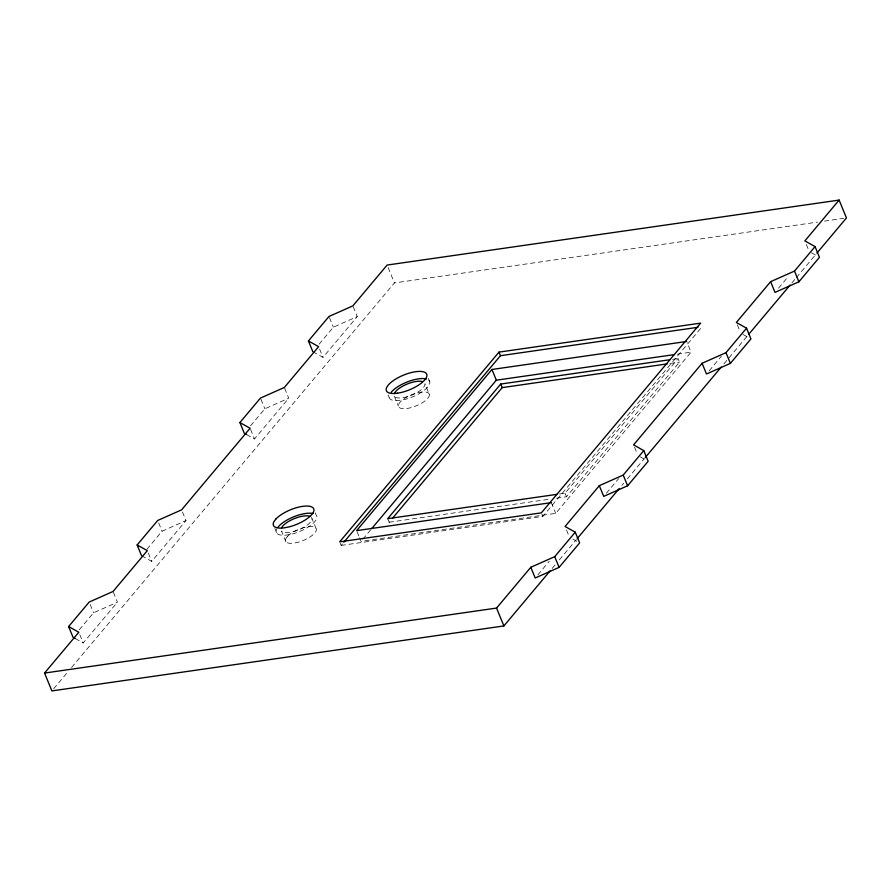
<?xml version="1.0" encoding="UTF-8"?>
<svg xmlns="http://www.w3.org/2000/svg" width="891" height="891" viewBox="0 0 891 891"><rect width="100%" height="100%" fill="white"/><g stroke="black" fill="none" stroke-linecap="round" stroke-linejoin="round"><path stroke-width="0.67" stroke-dasharray="4.46 3.34" d="M79.277 629.814L93.566 612.785L117.456 602.182L113.068 591.457M146.892 549.279L162.084 531.192L185.974 520.578L181.575 509.864M250.56 425.82L264.861 408.791L288.74 398.177L284.352 387.462M319.067 344.216L333.368 327.186L357.258 316.583L352.869 305.869M75.278 638.535L83.197 642.979L117.456 602.182M141.535 555.672L151.715 561.375L185.974 520.578M246.562 434.541L254.492 438.985L288.74 398.177M312.819 351.667L322.999 357.38L357.258 316.583M53.66 688.788L67.972 671.747M71.547 667.482L394.446 282.926L817.604 222.093M340.184 543.031L341.153 545.415L342.946 543.276M362.804 539.222L370.812 529.688M387.696 518.673L389.155 522.249L390.937 520.132M341.153 545.415L542.819 516.412L702.119 326.696M559.526 493.97L565.017 493.18L678.073 358.55L679.532 362.114L566.487 496.755L555.494 498.336M359.552 537.774L361.022 541.349L555.728 513.35L691.048 352.19L687.139 342.667M537.841 574.851L549.257 561.252M606.359 493.258L618.655 478.612M709.125 370.856L721.42 356.211M778.522 288.205L788.179 276.7M552.175 568.413L555.75 564.148M559.336 559.893L576.332 539.645M621.94 485.317L623.733 483.189M627.309 478.924L644.304 458.687M723.915 363.884L747.17 336.185M791.887 282.915L795.463 278.66M796.365 277.591L816.033 254.158M824.465 221.102L843.699 218.34M677.327 354.161L691.048 352.19M672.571 359.329L678.073 358.55M669.909 363.495L679.532 362.114M389.155 522.249L549.992 499.127M811.523 252.866L816.056 255.405M743.016 334.459L748.674 337.633M640.239 456.86L644.772 459.4M572.857 539.1L577.379 541.628M806.333 244.457L808.772 250.404M737.336 324.859L740.265 332.009M634.559 447.26L637.488 454.399M565.017 493.18L566.487 496.755M566.531 530.045L568.97 536.003M551.329 502.635L555.728 513.35M541.839 514.04L542.819 516.412M388.164 267.612L394.446 282.926M428.348 378.385L429.818 381.949M429.339 394.501A16.573 6.025 -22.3 0 0 405.249 397.965A16.573 6.025 -22.3 0 0 407.009 408.468A16.573 6.025 -22.3 0 0 429.339 394.501L424.94 383.787A16.573 6.025 -22.3 0 1 410.495 395.66A16.573 6.025 -22.3 0 1 394 395.404L398.4 406.118M388.153 394.858L389.122 397.241M329.47 317.664L333.368 327.186M319.579 349.049L322.999 357.38M357.113 531.827L359.062 536.582M315.225 512.782L316.205 515.165A21.796 7.919 -22.3 0 1 291.257 534.232L286.334 535.101A21.796 7.919 -22.3 0 1 276.811 528.898M311.482 517.337L315.871 528.051M260.952 399.268L264.861 408.791M250.583 429.451L254.492 438.985M285.933 541.828L281.545 531.114A16.573 6.025 -22.3 0 0 288.773 532.495L292.515 531.827A16.573 6.025 -22.3 0 0 312.017 518.818M274.874 528.519L276.823 533.275M158.665 522.85L162.084 531.192M148.296 553.044L151.715 561.375M90.158 604.454L93.566 612.785M79.789 634.637L83.197 642.979M428.771 380.145A21.796 7.919 -22.3 0 1 410.818 397.575A21.796 7.919 -22.3 0 1 389.467 394.913M287.47 536.404L285.922 538.498A16.573 6.025 -22.3 0 0 293.172 543.209L296.915 542.552A16.573 6.025 -22.3 0 0 314.345 533.464L315.882 531.381A16.573 6.025 -22.3 0 0 308.642 526.67L304.9 527.327A16.573 6.025 -22.3 0 0 287.47 536.404"/><path stroke-width="1.34" d="M278.215 527.004L278.838 526.158A21.796 7.919 -22.3 0 1 313.198 513.55M281.534 527.784L283.071 525.69A16.573 6.025 -22.3 0 1 309.923 516.323M75.278 638.535L73.017 637.265L68.618 626.551L89.178 602.071L113.068 591.457L147.327 550.66L137.136 544.947L157.696 520.467L181.575 509.864L250.093 428.259L239.913 422.557L260.462 398.077L284.352 387.462L318.61 346.666L308.42 340.952L328.979 316.472L352.869 305.869L387.117 265.061L839.122 200.085L846.45 217.939L816.936 253.089M550.393 570.541L503.883 625.939L51.878 690.915L44.55 673.061L78.809 632.265L68.618 626.551M498.993 352.123L339.694 541.839L541.36 512.848L700.649 323.132L498.993 352.123L500.452 355.698L343.837 542.218M686.649 341.476L491.943 369.475L356.623 530.635L551.329 502.635M371.703 528.619L496.332 380.19L674.587 354.562M669.82 359.73L500.742 384.043L387.696 518.673L556.775 494.371M392.719 518.005L502.212 387.607L667.159 363.896M44.55 673.061L496.554 608.074L530.813 567.277L554.703 556.663L575.252 532.183L565.072 526.481L599.32 485.673L623.21 475.07L643.77 450.59L633.579 444.876L702.097 363.283L725.987 352.669L746.535 328.189L736.356 322.475L770.615 281.679L794.505 271.076L815.053 246.595L804.874 240.882L839.122 200.085M577.223 538.587L619.256 488.513M645.195 457.618L721.231 367.081M748.952 334.058L790.105 285.053M530.813 567.277L535.201 577.992L559.091 567.378L579.651 542.897L575.252 532.183M599.32 485.673L603.719 496.387L627.609 485.784L648.158 461.304L643.77 450.59M702.097 363.283L706.496 373.997L730.375 363.383L750.935 338.903L746.535 328.189M770.615 281.679L775.003 292.393L798.893 281.79L819.453 257.31L815.053 246.595M500.452 355.698L697.998 327.287M246.562 434.541L244.301 433.271L239.913 422.557M794.505 271.076L798.893 281.79M725.987 352.669L730.375 363.383M623.21 475.07L627.609 485.784M500.742 384.043L502.212 387.607M491.943 369.475L496.332 380.19M554.703 556.663L559.091 567.378M496.554 608.074L503.883 625.939M308.42 340.952L312.819 351.667M137.136 544.947L141.535 555.672M394.267 393.644A16.573 6.025 -22.3 0 1 406.441 384.344A16.573 6.025 -22.3 0 1 422.356 381.526M391.182 392.229A21.796 7.919 -22.3 0 1 426.421 378.987M275.909 519.008L273.882 521.758A21.796 7.919 -22.3 0 0 283.405 527.962L288.328 527.082A21.796 7.919 -22.3 0 0 312.752 513.283A21.796 7.919 -22.3 0 0 302.172 506.411A21.796 7.919 -22.3 0 0 275.909 519.008M397.531 393.187A21.796 7.919 -22.3 0 0 426.889 374.81A21.796 7.919 -22.3 0 0 395.203 379.366A21.796 7.919 -22.3 0 0 397.531 393.187"/></g></svg>
